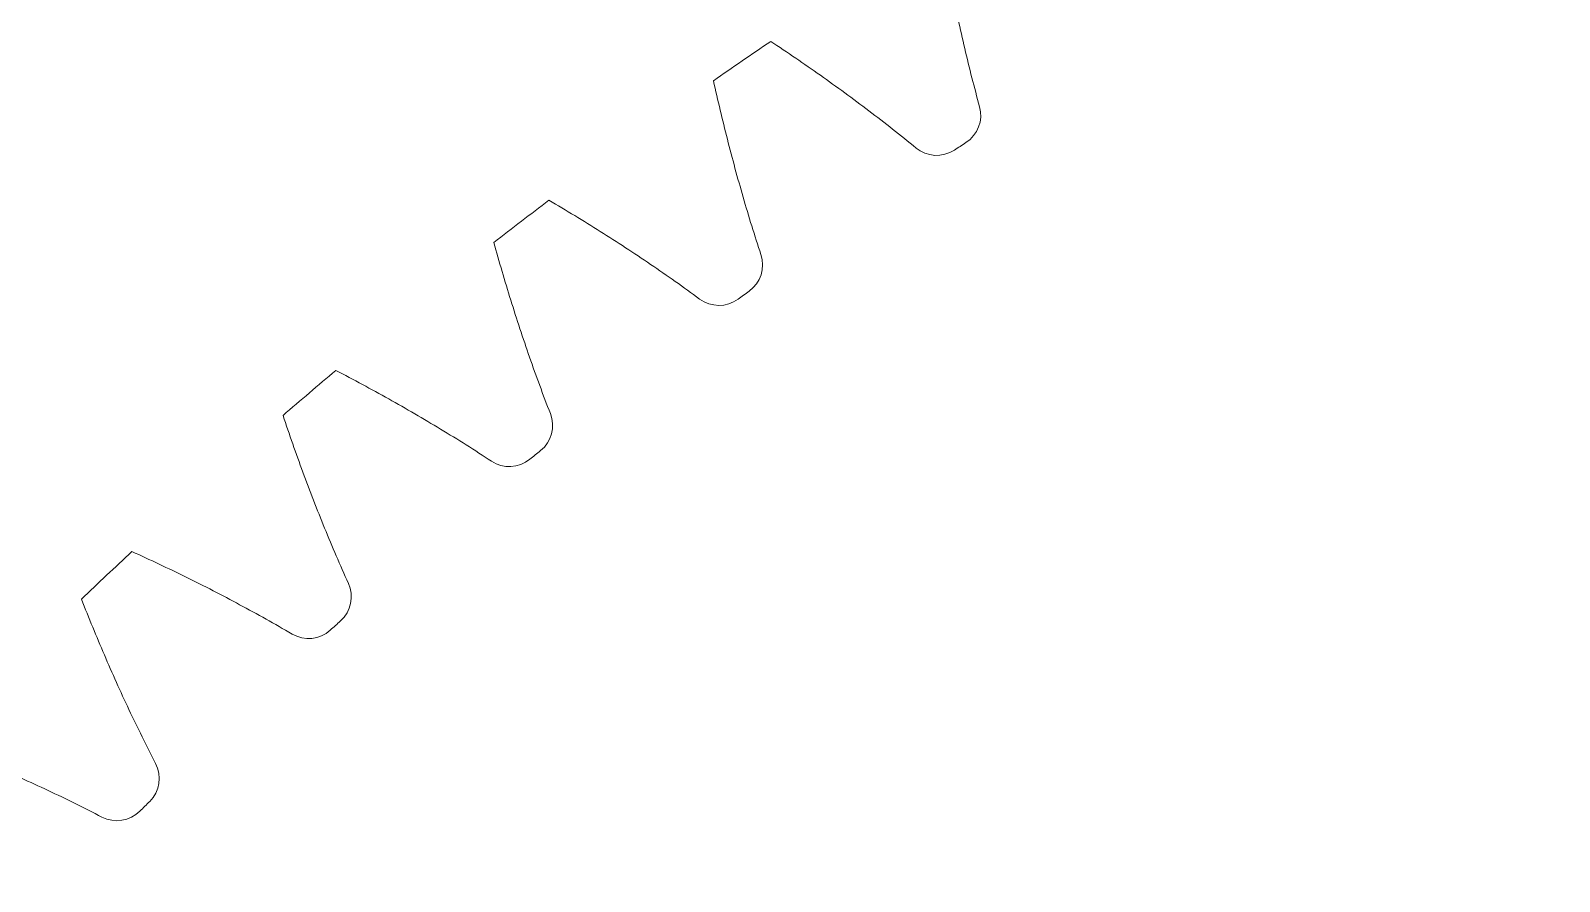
# Model space of a CAD drawing. Header units: millimetres. Extents: x -337 to 409, y -412 to 336.
# Drawn here: x -276.88 to -245.56, y 271.97 to 289.41 of the extents above; entities that cross this region are included whole.
import ezdxf

# ---------------------------------------------------------------- set-up
doc = ezdxf.new("R2010")
doc.units = ezdxf.units.MM
doc.header["$MEASUREMENT"] = 0
doc.layers.add('layer 1', color=7, linetype='Continuous')

msp = doc.modelspace()

# ---------------------------------------------------------------- linework, layer by layer
at = {"layer": 'layer 1', "color": 250, "lineweight": 20}
msp.add_ellipse((-201.8372, 200.81), major_axis=(0, 135.5), ratio=1, dxfattribs=at)
at = {"layer": 'layer 1', "lineweight": 9}
for points in [[(-257.4341, 287.8477), (-257.4341, 287.8477), (-257.4545, 287.9219), (-257.4545, 287.9219), (-257.4545, 287.9219), (-257.4545, 287.9219), (-257.4746, 287.9962), (-257.4746, 287.9962), (-257.4746, 287.9962), (-257.4746, 287.9962), (-257.4946, 288.0705), (-257.4946, 288.0705), (-257.4946, 288.0705), (-257.4946, 288.0705), (-257.5144, 288.1448), (-257.5144, 288.1448), (-257.5144, 288.1448), (-257.5144, 288.1448), (-257.534, 288.2193), (-257.534, 288.2193), (-257.534, 288.2193), (-257.534, 288.2193), (-257.5535, 288.2937), (-257.5535, 288.2937), (-257.5535, 288.2937), (-257.5535, 288.2937), (-257.5727, 288.3682), (-257.5727, 288.3682), (-257.5727, 288.3682), (-257.5727, 288.3682), (-257.5918, 288.4428), (-257.5918, 288.4428), (-257.5918, 288.4428), (-257.5918, 288.4428), (-257.6107, 288.5174), (-257.6107, 288.5174), (-257.6107, 288.5174), (-257.6107, 288.5174), (-257.6294, 288.592), (-257.6294, 288.592), (-257.6294, 288.592), (-257.6294, 288.592), (-257.6479, 288.6667), (-257.6479, 288.6667), (-257.6479, 288.6667), (-257.6479, 288.6667), (-257.6663, 288.7415), (-257.6663, 288.7415), (-257.6663, 288.7415), (-257.6663, 288.7415), (-257.6844, 288.8163), (-257.6844, 288.8163), (-257.6844, 288.8163), (-257.6844, 288.8163), (-257.7024, 288.8911), (-257.7024, 288.8911), (-257.7024, 288.8911), (-257.7024, 288.8911), (-257.7203, 288.966), (-257.7203, 288.966), (-257.7203, 288.966), (-257.7203, 288.966), (-257.7379, 289.0409), (-257.7379, 289.0409), (-257.7379, 289.0409), (-257.7379, 289.0409), (-257.7554, 289.1158), (-257.7554, 289.1158), (-257.7554, 289.1158), (-257.7554, 289.1158), (-257.7727, 289.1908), (-257.7727, 289.1908), (-257.7727, 289.1908), (-257.7727, 289.1908), (-257.7899, 289.2658), (-257.7899, 289.2658), (-257.7899, 289.2658), (-257.7899, 289.2658), (-257.8069, 289.3409), (-257.8069, 289.3409), (-257.8069, 289.3409), (-257.8069, 289.3409), (-257.8237, 289.416), (-257.8237, 289.416), (-257.8237, 289.416), (-257.8237, 289.416), (-257.8404, 289.4911), (-257.8404, 289.4911), (-257.8404, 289.4911), (-257.8404, 289.4911), (-257.8569, 289.5663), (-257.8569, 289.5663), (-257.8569, 289.5663), (-257.8569, 289.5663), (-257.8732, 289.6415), (-257.8732, 289.6415), (-257.8732, 289.6415), (-257.8732, 289.6415), (-257.8894, 289.7167), (-257.8894, 289.7167), (-257.8894, 289.7167), (-257.8894, 289.7167), (-257.9054, 289.792), (-257.9054, 289.792), (-257.9054, 289.792), (-257.9054, 289.792), (-257.9213, 289.8673), (-257.9213, 289.8673), (-257.9213, 289.8673), (-257.9213, 289.8673), (-257.937, 289.9426), (-257.937, 289.9426), (-257.937, 289.9426), (-257.937, 289.9426), (-257.9525, 290.018), (-257.9525, 290.018), (-257.9525, 290.018), (-257.9525, 290.018), (-257.9679, 290.0934), (-257.9679, 290.0934), (-257.9679, 290.0934), (-257.9679, 290.0934), (-257.9832, 290.1689), (-257.9832, 290.1689), (-257.9832, 290.1689), (-257.9832, 290.1689), (-257.9982, 290.2443), (-257.9982, 290.2443), (-257.9982, 290.2443), (-257.9982, 290.2443), (-258.0132, 290.3198), (-258.0132, 290.3198), (-258.0132, 290.3198), (-258.0132, 290.3198), (-258.028, 290.3953), (-258.028, 290.3953), (-258.028, 290.3953), (-258.028, 290.3953), (-258.0426, 290.4709), (-258.0426, 290.4709), (-258.0426, 290.4709), (-258.0426, 290.4709), (-258.0571, 290.5465), (-258.0571, 290.5465), (-258.0571, 290.5465), (-258.0571, 290.5465), (-258.0714, 290.6221), (-258.0714, 290.6221), (-258.0714, 290.6221), (-258.0714, 290.6221), (-258.0856, 290.6977), (-258.0856, 290.6977), (-258.0856, 290.6977), (-258.0856, 290.6977), (-258.0997, 290.7734), (-258.0997, 290.7734), (-258.0997, 290.7734), (-258.0997, 290.7734), (-258.1135, 290.8491), (-258.1135, 290.8491), (-258.1135, 290.8491), (-258.1135, 290.8491), (-258.1273, 290.9248), (-258.1273, 290.9248), (-258.1273, 290.9248), (-258.1273, 290.9248), (-258.1408, 291.0006), (-258.1408, 291.0006), (-258.1408, 291.0006), (-258.1408, 291.0006), (-258.1543, 291.0764), (-258.1543, 291.0764), (-258.1543, 291.0764), (-258.1543, 291.0764), (-258.1675, 291.1522), (-258.1675, 291.1522), (-258.1675, 291.1522), (-258.1675, 291.1522), (-258.1807, 291.228), (-258.1807, 291.228), (-258.1807, 291.228), (-258.1807, 291.228), (-258.1936, 291.3039), (-258.1936, 291.3039), (-258.1936, 291.3039), (-258.1936, 291.3039), (-258.2064, 291.3797), (-258.2064, 291.3797), (-258.2064, 291.3797), (-258.2064, 291.3797), (-258.2191, 291.4557), (-258.2191, 291.4557)], [(-258.7368, 287.0017), (-258.7368, 287.0017), (-258.7963, 287.0505), (-258.7963, 287.0505), (-258.7963, 287.0505), (-258.7963, 287.0505), (-258.8559, 287.0991), (-258.8559, 287.0991), (-258.8559, 287.0991), (-258.8559, 287.0991), (-258.9157, 287.1476), (-258.9157, 287.1476), (-258.9157, 287.1476), (-258.9157, 287.1476), (-258.9756, 287.1959), (-258.9756, 287.1959), (-258.9756, 287.1959), (-258.9756, 287.1959), (-259.0356, 287.2441), (-259.0356, 287.2441), (-259.0356, 287.2441), (-259.0356, 287.2441), (-259.0957, 287.2922), (-259.0957, 287.2922), (-259.0957, 287.2922), (-259.0957, 287.2922), (-259.156, 287.3401), (-259.156, 287.3401), (-259.156, 287.3401), (-259.156, 287.3401), (-259.2163, 287.3878), (-259.2163, 287.3878), (-259.2163, 287.3878), (-259.2163, 287.3878), (-259.2768, 287.4354), (-259.2768, 287.4354), (-259.2768, 287.4354), (-259.2768, 287.4354), (-259.3374, 287.4829), (-259.3374, 287.4829), (-259.3374, 287.4829), (-259.3374, 287.4829), (-259.3981, 287.5302), (-259.3981, 287.5302), (-259.3981, 287.5302), (-259.3981, 287.5302), (-259.4589, 287.5773), (-259.4589, 287.5773), (-259.4589, 287.5773), (-259.4589, 287.5773), (-259.5198, 287.6244), (-259.5198, 287.6244), (-259.5198, 287.6244), (-259.5198, 287.6244), (-259.5809, 287.6712), (-259.5809, 287.6712), (-259.5809, 287.6712), (-259.5809, 287.6712), (-259.642, 287.718), (-259.642, 287.718), (-259.642, 287.718), (-259.642, 287.718), (-259.7032, 287.7646), (-259.7032, 287.7646), (-259.7032, 287.7646), (-259.7032, 287.7646), (-259.7646, 287.811), (-259.7646, 287.811), (-259.7646, 287.811), (-259.7646, 287.811), (-259.8261, 287.8574), (-259.8261, 287.8574), (-259.8261, 287.8574), (-259.8261, 287.8574), (-259.8876, 287.9035), (-259.8876, 287.9035), (-259.8876, 287.9035), (-259.8876, 287.9035), (-259.9493, 287.9496), (-259.9493, 287.9496), (-259.9493, 287.9496), (-259.9493, 287.9496), (-260.011, 287.9955), (-260.011, 287.9955), (-260.011, 287.9955), (-260.011, 287.9955), (-260.0729, 288.0413), (-260.0729, 288.0413), (-260.0729, 288.0413), (-260.0729, 288.0413), (-260.1349, 288.0869), (-260.1349, 288.0869), (-260.1349, 288.0869), (-260.1349, 288.0869), (-260.1969, 288.1324), (-260.1969, 288.1324), (-260.1969, 288.1324), (-260.1969, 288.1324), (-260.2591, 288.1778), (-260.2591, 288.1778), (-260.2591, 288.1778), (-260.2591, 288.1778), (-260.3213, 288.2231), (-260.3213, 288.2231), (-260.3213, 288.2231), (-260.3213, 288.2231), (-260.3837, 288.2682), (-260.3837, 288.2682), (-260.3837, 288.2682), (-260.3837, 288.2682), (-260.4461, 288.3132), (-260.4461, 288.3132), (-260.4461, 288.3132), (-260.4461, 288.3132), (-260.5086, 288.3581), (-260.5086, 288.3581), (-260.5086, 288.3581), (-260.5086, 288.3581), (-260.5713, 288.4028), (-260.5713, 288.4028), (-260.5713, 288.4028), (-260.5713, 288.4028), (-260.634, 288.4474), (-260.634, 288.4474), (-260.634, 288.4474), (-260.634, 288.4474), (-260.6968, 288.4919), (-260.6968, 288.4919), (-260.6968, 288.4919), (-260.6968, 288.4919), (-260.7597, 288.5362), (-260.7597, 288.5362), (-260.7597, 288.5362), (-260.7597, 288.5362), (-260.8227, 288.5805), (-260.8227, 288.5805), (-260.8227, 288.5805), (-260.8227, 288.5805), (-260.8857, 288.6246), (-260.8857, 288.6246), (-260.8857, 288.6246), (-260.8857, 288.6246), (-260.9489, 288.6685), (-260.9489, 288.6685), (-260.9489, 288.6685), (-260.9489, 288.6685), (-261.0121, 288.7124), (-261.0121, 288.7124), (-261.0121, 288.7124), (-261.0121, 288.7124), (-261.0755, 288.7561), (-261.0755, 288.7561), (-261.0755, 288.7561), (-261.0755, 288.7561), (-261.1389, 288.7997), (-261.1389, 288.7997), (-261.1389, 288.7997), (-261.1389, 288.7997), (-261.2024, 288.8432), (-261.2024, 288.8432), (-261.2024, 288.8432), (-261.2024, 288.8432), (-261.266, 288.8865), (-261.266, 288.8865), (-261.266, 288.8865), (-261.266, 288.8865), (-261.3297, 288.9297), (-261.3297, 288.9297), (-261.3297, 288.9297), (-261.3297, 288.9297), (-261.3934, 288.9728), (-261.3934, 288.9728), (-261.3934, 288.9728), (-261.3934, 288.9728), (-261.4573, 289.0158), (-261.4573, 289.0158), (-261.4573, 289.0158), (-261.4573, 289.0158), (-261.5212, 289.0586), (-261.5212, 289.0586), (-261.5212, 289.0586), (-261.5212, 289.0586), (-261.5853, 289.1013), (-261.5853, 289.1013), (-261.5853, 289.1013), (-261.5853, 289.1013), (-261.6494, 289.1439), (-261.6494, 289.1439), (-261.6494, 289.1439), (-261.6494, 289.1439), (-261.7136, 289.1863), (-261.7136, 289.1863)], [(-261.9132, 284.8187), (-261.9132, 284.8187), (-261.9373, 284.8917), (-261.9373, 284.8917), (-261.9373, 284.8917), (-261.9373, 284.8917), (-261.9614, 284.9648), (-261.9614, 284.9648), (-261.9614, 284.9648), (-261.9614, 284.9648), (-261.9852, 285.038), (-261.9852, 285.038), (-261.9852, 285.038), (-261.9852, 285.038), (-262.0089, 285.1112), (-262.0089, 285.1112), (-262.0089, 285.1112), (-262.0089, 285.1112), (-262.0324, 285.1845), (-262.0324, 285.1845), (-262.0324, 285.1845), (-262.0324, 285.1845), (-262.0557, 285.2579), (-262.0557, 285.2579), (-262.0557, 285.2579), (-262.0557, 285.2579), (-262.0788, 285.3313), (-262.0788, 285.3313), (-262.0788, 285.3313), (-262.0788, 285.3313), (-262.1017, 285.4047), (-262.1017, 285.4047), (-262.1017, 285.4047), (-262.1017, 285.4047), (-262.1245, 285.4782), (-262.1245, 285.4782), (-262.1245, 285.4782), (-262.1245, 285.4782), (-262.1471, 285.5518), (-262.1471, 285.5518), (-262.1471, 285.5518), (-262.1471, 285.5518), (-262.1695, 285.6254), (-262.1695, 285.6254), (-262.1695, 285.6254), (-262.1695, 285.6254), (-262.1917, 285.6991), (-262.1917, 285.6991), (-262.1917, 285.6991), (-262.1917, 285.6991), (-262.2138, 285.7728), (-262.2138, 285.7728), (-262.2138, 285.7728), (-262.2138, 285.7728), (-262.2357, 285.8466), (-262.2357, 285.8466), (-262.2357, 285.8466), (-262.2357, 285.8466), (-262.2574, 285.9204), (-262.2574, 285.9204), (-262.2574, 285.9204), (-262.2574, 285.9204), (-262.279, 285.9943), (-262.279, 285.9943), (-262.279, 285.9943), (-262.279, 285.9943), (-262.3004, 286.0683), (-262.3004, 286.0683), (-262.3004, 286.0683), (-262.3004, 286.0683), (-262.3216, 286.1422), (-262.3216, 286.1422), (-262.3216, 286.1422), (-262.3216, 286.1422), (-262.3426, 286.2163), (-262.3426, 286.2163), (-262.3426, 286.2163), (-262.3426, 286.2163), (-262.3635, 286.2903), (-262.3635, 286.2903), (-262.3635, 286.2903), (-262.3635, 286.2903), (-262.3843, 286.3644), (-262.3843, 286.3644), (-262.3843, 286.3644), (-262.3843, 286.3644), (-262.4048, 286.4386), (-262.4048, 286.4386), (-262.4048, 286.4386), (-262.4048, 286.4386), (-262.4252, 286.5128), (-262.4252, 286.5128), (-262.4252, 286.5128), (-262.4252, 286.5128), (-262.4455, 286.587), (-262.4455, 286.587), (-262.4455, 286.587), (-262.4455, 286.587), (-262.4656, 286.6613), (-262.4656, 286.6613), (-262.4656, 286.6613), (-262.4656, 286.6613), (-262.4855, 286.7357), (-262.4855, 286.7357), (-262.4855, 286.7357), (-262.4855, 286.7357), (-262.5053, 286.81), (-262.5053, 286.81), (-262.5053, 286.81), (-262.5053, 286.81), (-262.5249, 286.8845), (-262.5249, 286.8845), (-262.5249, 286.8845), (-262.5249, 286.8845), (-262.5444, 286.9589), (-262.5444, 286.9589), (-262.5444, 286.9589), (-262.5444, 286.9589), (-262.5637, 287.0334), (-262.5637, 287.0334), (-262.5637, 287.0334), (-262.5637, 287.0334), (-262.5829, 287.1079), (-262.5829, 287.1079), (-262.5829, 287.1079), (-262.5829, 287.1079), (-262.6019, 287.1825), (-262.6019, 287.1825), (-262.6019, 287.1825), (-262.6019, 287.1825), (-262.6208, 287.2571), (-262.6208, 287.2571), (-262.6208, 287.2571), (-262.6208, 287.2571), (-262.6395, 287.3318), (-262.6395, 287.3318), (-262.6395, 287.3318), (-262.6395, 287.3318), (-262.6581, 287.4065), (-262.6581, 287.4065), (-262.6581, 287.4065), (-262.6581, 287.4065), (-262.6765, 287.4812), (-262.6765, 287.4812), (-262.6765, 287.4812), (-262.6765, 287.4812), (-262.6948, 287.5559), (-262.6948, 287.5559), (-262.6948, 287.5559), (-262.6948, 287.5559), (-262.7129, 287.6307), (-262.7129, 287.6307), (-262.7129, 287.6307), (-262.7129, 287.6307), (-262.7309, 287.7056), (-262.7309, 287.7056), (-262.7309, 287.7056), (-262.7309, 287.7056), (-262.7487, 287.7804), (-262.7487, 287.7804), (-262.7487, 287.7804), (-262.7487, 287.7804), (-262.7664, 287.8553), (-262.7664, 287.8553), (-262.7664, 287.8553), (-262.7664, 287.8553), (-262.7839, 287.9303), (-262.7839, 287.9303), (-262.7839, 287.9303), (-262.7839, 287.9303), (-262.8013, 288.0052), (-262.8013, 288.0052), (-262.8013, 288.0052), (-262.8013, 288.0052), (-262.8185, 288.0803), (-262.8185, 288.0803), (-262.8185, 288.0803), (-262.8185, 288.0803), (-262.8356, 288.1553), (-262.8356, 288.1553), (-262.8356, 288.1553), (-262.8356, 288.1553), (-262.8525, 288.2304), (-262.8525, 288.2304), (-262.8525, 288.2304), (-262.8525, 288.2304), (-262.8692, 288.3055), (-262.8692, 288.3055), (-262.8692, 288.3055), (-262.8692, 288.3055), (-262.8858, 288.3806), (-262.8858, 288.3806)], [(-263.1697, 283.9057), (-263.1697, 283.9057), (-263.2317, 283.9513), (-263.2317, 283.9513), (-263.2317, 283.9513), (-263.2317, 283.9513), (-263.2938, 283.9967), (-263.2938, 283.9967), (-263.2938, 283.9967), (-263.2938, 283.9967), (-263.3561, 284.042), (-263.3561, 284.042), (-263.3561, 284.042), (-263.3561, 284.042), (-263.4184, 284.0872), (-263.4184, 284.0872), (-263.4184, 284.0872), (-263.4184, 284.0872), (-263.4808, 284.1321), (-263.4808, 284.1321), (-263.4808, 284.1321), (-263.4808, 284.1321), (-263.5434, 284.177), (-263.5434, 284.177), (-263.5434, 284.177), (-263.5434, 284.177), (-263.606, 284.2216), (-263.606, 284.2216), (-263.606, 284.2216), (-263.606, 284.2216), (-263.6688, 284.2662), (-263.6688, 284.2662), (-263.6688, 284.2662), (-263.6688, 284.2662), (-263.7317, 284.3105), (-263.7317, 284.3105), (-263.7317, 284.3105), (-263.7317, 284.3105), (-263.7947, 284.3548), (-263.7947, 284.3548), (-263.7947, 284.3548), (-263.7947, 284.3548), (-263.8578, 284.3988), (-263.8578, 284.3988), (-263.8578, 284.3988), (-263.8578, 284.3988), (-263.921, 284.4427), (-263.921, 284.4427), (-263.921, 284.4427), (-263.921, 284.4427), (-263.9843, 284.4865), (-263.9843, 284.4865), (-263.9843, 284.4865), (-263.9843, 284.4865), (-264.0477, 284.5301), (-264.0477, 284.5301), (-264.0477, 284.5301), (-264.0477, 284.5301), (-264.1112, 284.5736), (-264.1112, 284.5736), (-264.1112, 284.5736), (-264.1112, 284.5736), (-264.1748, 284.6169), (-264.1748, 284.6169), (-264.1748, 284.6169), (-264.1748, 284.6169), (-264.2385, 284.6601), (-264.2385, 284.6601), (-264.2385, 284.6601), (-264.2385, 284.6601), (-264.3023, 284.7032), (-264.3023, 284.7032), (-264.3023, 284.7032), (-264.3023, 284.7032), (-264.3662, 284.7461), (-264.3662, 284.7461), (-264.3662, 284.7461), (-264.3662, 284.7461), (-264.4302, 284.7888), (-264.4302, 284.7888), (-264.4302, 284.7888), (-264.4302, 284.7888), (-264.4943, 284.8314), (-264.4943, 284.8314), (-264.4943, 284.8314), (-264.4943, 284.8314), (-264.5584, 284.8739), (-264.5584, 284.8739), (-264.5584, 284.8739), (-264.5584, 284.8739), (-264.6227, 284.9163), (-264.6227, 284.9163), (-264.6227, 284.9163), (-264.6227, 284.9163), (-264.6871, 284.9585), (-264.6871, 284.9585), (-264.6871, 284.9585), (-264.6871, 284.9585), (-264.7515, 285.0005), (-264.7515, 285.0005), (-264.7515, 285.0005), (-264.7515, 285.0005), (-264.816, 285.0425), (-264.816, 285.0425), (-264.816, 285.0425), (-264.816, 285.0425), (-264.8807, 285.0843), (-264.8807, 285.0843), (-264.8807, 285.0843), (-264.8807, 285.0843), (-264.9454, 285.1259), (-264.9454, 285.1259), (-264.9454, 285.1259), (-264.9454, 285.1259), (-265.0102, 285.1674), (-265.0102, 285.1674), (-265.0102, 285.1674), (-265.0102, 285.1674), (-265.075, 285.2088), (-265.075, 285.2088), (-265.075, 285.2088), (-265.075, 285.2088), (-265.14, 285.2501), (-265.14, 285.2501), (-265.14, 285.2501), (-265.14, 285.2501), (-265.205, 285.2912), (-265.205, 285.2912), (-265.205, 285.2912), (-265.205, 285.2912), (-265.2702, 285.3322), (-265.2702, 285.3322), (-265.2702, 285.3322), (-265.2702, 285.3322), (-265.3354, 285.3731), (-265.3354, 285.3731), (-265.3354, 285.3731), (-265.3354, 285.3731), (-265.4007, 285.4138), (-265.4007, 285.4138), (-265.4007, 285.4138), (-265.4007, 285.4138), (-265.466, 285.4545), (-265.466, 285.4545), (-265.466, 285.4545), (-265.466, 285.4545), (-265.5315, 285.4949), (-265.5315, 285.4949), (-265.5315, 285.4949), (-265.5315, 285.4949), (-265.597, 285.5353), (-265.597, 285.5353), (-265.597, 285.5353), (-265.597, 285.5353), (-265.6626, 285.5755), (-265.6626, 285.5755), (-265.6626, 285.5755), (-265.6626, 285.5755), (-265.7283, 285.6156), (-265.7283, 285.6156), (-265.7283, 285.6156), (-265.7283, 285.6156), (-265.7941, 285.6556), (-265.7941, 285.6556), (-265.7941, 285.6556), (-265.7941, 285.6556), (-265.86, 285.6954), (-265.86, 285.6954), (-265.86, 285.6954), (-265.86, 285.6954), (-265.9259, 285.7351), (-265.9259, 285.7351), (-265.9259, 285.7351), (-265.9259, 285.7351), (-265.9919, 285.7746), (-265.9919, 285.7746), (-265.9919, 285.7746), (-265.9919, 285.7746), (-266.058, 285.814), (-266.058, 285.814), (-266.058, 285.814), (-266.058, 285.814), (-266.1242, 285.8533), (-266.1242, 285.8533), (-266.1242, 285.8533), (-266.1242, 285.8533), (-266.1904, 285.8925), (-266.1904, 285.8925), (-266.1904, 285.8925), (-266.1904, 285.8925), (-266.2568, 285.9315), (-266.2568, 285.9315)], [(-266.2275, 281.5594), (-266.2275, 281.5594), (-266.2555, 281.6311), (-266.2555, 281.6311), (-266.2555, 281.6311), (-266.2555, 281.6311), (-266.2833, 281.7028), (-266.2833, 281.7028), (-266.2833, 281.7028), (-266.2833, 281.7028), (-266.3109, 281.7747), (-266.3109, 281.7747), (-266.3109, 281.7747), (-266.3109, 281.7747), (-266.3384, 281.8466), (-266.3384, 281.8466), (-266.3384, 281.8466), (-266.3384, 281.8466), (-266.3657, 281.9185), (-266.3657, 281.9185), (-266.3657, 281.9185), (-266.3657, 281.9185), (-266.3928, 281.9905), (-266.3928, 281.9905), (-266.3928, 281.9905), (-266.3928, 281.9905), (-266.4197, 282.0626), (-266.4197, 282.0626), (-266.4197, 282.0626), (-266.4197, 282.0626), (-266.4465, 282.1348), (-266.4465, 282.1348), (-266.4465, 282.1348), (-266.4465, 282.1348), (-266.4731, 282.207), (-266.4731, 282.207), (-266.4731, 282.207), (-266.4731, 282.207), (-266.4995, 282.2793), (-266.4995, 282.2793), (-266.4995, 282.2793), (-266.4995, 282.2793), (-266.5257, 282.3516), (-266.5257, 282.3516), (-266.5257, 282.3516), (-266.5257, 282.3516), (-266.5518, 282.4241), (-266.5518, 282.4241), (-266.5518, 282.4241), (-266.5518, 282.4241), (-266.5777, 282.4965), (-266.5777, 282.4965), (-266.5777, 282.4965), (-266.5777, 282.4965), (-266.6034, 282.5691), (-266.6034, 282.5691), (-266.6034, 282.5691), (-266.6034, 282.5691), (-266.629, 282.6417), (-266.629, 282.6417), (-266.629, 282.6417), (-266.629, 282.6417), (-266.6543, 282.7143), (-266.6543, 282.7143), (-266.6543, 282.7143), (-266.6543, 282.7143), (-266.6796, 282.787), (-266.6796, 282.787), (-266.6796, 282.787), (-266.6796, 282.787), (-266.7046, 282.8598), (-266.7046, 282.8598), (-266.7046, 282.8598), (-266.7046, 282.8598), (-266.7295, 282.9326), (-266.7295, 282.9326), (-266.7295, 282.9326), (-266.7295, 282.9326), (-266.7543, 283.0055), (-266.7543, 283.0055), (-266.7543, 283.0055), (-266.7543, 283.0055), (-266.7789, 283.0784), (-266.7789, 283.0784), (-266.7789, 283.0784), (-266.7789, 283.0784), (-266.8033, 283.1514), (-266.8033, 283.1514), (-266.8033, 283.1514), (-266.8033, 283.1514), (-266.8275, 283.2244), (-266.8275, 283.2244), (-266.8275, 283.2244), (-266.8275, 283.2244), (-266.8517, 283.2975), (-266.8517, 283.2975), (-266.8517, 283.2975), (-266.8517, 283.2975), (-266.8756, 283.3706), (-266.8756, 283.3706), (-266.8756, 283.3706), (-266.8756, 283.3706), (-266.8994, 283.4438), (-266.8994, 283.4438), (-266.8994, 283.4438), (-266.8994, 283.4438), (-266.9231, 283.5171), (-266.9231, 283.5171), (-266.9231, 283.5171), (-266.9231, 283.5171), (-266.9466, 283.5903), (-266.9466, 283.5903), (-266.9466, 283.5903), (-266.9466, 283.5903), (-266.9699, 283.6637), (-266.9699, 283.6637), (-266.9699, 283.6637), (-266.9699, 283.6637), (-266.9931, 283.7371), (-266.9931, 283.7371), (-266.9931, 283.7371), (-266.9931, 283.7371), (-267.0161, 283.8105), (-267.0161, 283.8105), (-267.0161, 283.8105), (-267.0161, 283.8105), (-267.039, 283.884), (-267.039, 283.884), (-267.039, 283.884), (-267.039, 283.884), (-267.0618, 283.9575), (-267.0618, 283.9575), (-267.0618, 283.9575), (-267.0618, 283.9575), (-267.0844, 284.031), (-267.0844, 284.031), (-267.0844, 284.031), (-267.0844, 284.031), (-267.1068, 284.1047), (-267.1068, 284.1047), (-267.1068, 284.1047), (-267.1068, 284.1047), (-267.1291, 284.1783), (-267.1291, 284.1783), (-267.1291, 284.1783), (-267.1291, 284.1783), (-267.1513, 284.252), (-267.1513, 284.252), (-267.1513, 284.252), (-267.1513, 284.252), (-267.1733, 284.3258), (-267.1733, 284.3258), (-267.1733, 284.3258), (-267.1733, 284.3258), (-267.1952, 284.3996), (-267.1952, 284.3996), (-267.1952, 284.3996), (-267.1952, 284.3996), (-267.2169, 284.4734), (-267.2169, 284.4734), (-267.2169, 284.4734), (-267.2169, 284.4734), (-267.2385, 284.5473), (-267.2385, 284.5473), (-267.2385, 284.5473), (-267.2385, 284.5473), (-267.2599, 284.6212), (-267.2599, 284.6212), (-267.2599, 284.6212), (-267.2599, 284.6212), (-267.2812, 284.6951), (-267.2812, 284.6951), (-267.2812, 284.6951), (-267.2812, 284.6951), (-267.3023, 284.7691), (-267.3023, 284.7691), (-267.3023, 284.7691), (-267.3023, 284.7691), (-267.3233, 284.8432), (-267.3233, 284.8432), (-267.3233, 284.8432), (-267.3233, 284.8432), (-267.3441, 284.9173), (-267.3441, 284.9173), (-267.3441, 284.9173), (-267.3441, 284.9173), (-267.3648, 284.9914), (-267.3648, 284.9914), (-267.3648, 284.9914), (-267.3648, 284.9914), (-267.3853, 285.0656), (-267.3853, 285.0656)], [(-267.4346, 280.5819), (-267.4346, 280.5819), (-267.4989, 280.6242), (-267.4989, 280.6242), (-267.4989, 280.6242), (-267.4989, 280.6242), (-267.5633, 280.6663), (-267.5633, 280.6663), (-267.5633, 280.6663), (-267.5633, 280.6663), (-267.6278, 280.7083), (-267.6278, 280.7083), (-267.6278, 280.7083), (-267.6278, 280.7083), (-267.6924, 280.7501), (-267.6924, 280.7501), (-267.6924, 280.7501), (-267.6924, 280.7501), (-267.7571, 280.7918), (-267.7571, 280.7918), (-267.7571, 280.7918), (-267.7571, 280.7918), (-267.8219, 280.8333), (-267.8219, 280.8333), (-267.8219, 280.8333), (-267.8219, 280.8333), (-267.8868, 280.8746), (-267.8868, 280.8746), (-267.8868, 280.8746), (-267.8868, 280.8746), (-267.9518, 280.9158), (-267.9518, 280.9158), (-267.9518, 280.9158), (-267.9518, 280.9158), (-268.017, 280.9568), (-268.017, 280.9568), (-268.017, 280.9568), (-268.017, 280.9568), (-268.0822, 280.9977), (-268.0822, 280.9977), (-268.0822, 280.9977), (-268.0822, 280.9977), (-268.1475, 281.0384), (-268.1475, 281.0384), (-268.1475, 281.0384), (-268.1475, 281.0384), (-268.2129, 281.0789), (-268.2129, 281.0789), (-268.2129, 281.0789), (-268.2129, 281.0789), (-268.2784, 281.1193), (-268.2784, 281.1193), (-268.2784, 281.1193), (-268.2784, 281.1193), (-268.344, 281.1595), (-268.344, 281.1595), (-268.344, 281.1595), (-268.344, 281.1595), (-268.4097, 281.1996), (-268.4097, 281.1996), (-268.4097, 281.1996), (-268.4097, 281.1996), (-268.4755, 281.2396), (-268.4755, 281.2396), (-268.4755, 281.2396), (-268.4755, 281.2396), (-268.5414, 281.2794), (-268.5414, 281.2794), (-268.5414, 281.2794), (-268.5414, 281.2794), (-268.6073, 281.319), (-268.6073, 281.319), (-268.6073, 281.319), (-268.6073, 281.319), (-268.6734, 281.3585), (-268.6734, 281.3585), (-268.6734, 281.3585), (-268.6734, 281.3585), (-268.7395, 281.3979), (-268.7395, 281.3979), (-268.7395, 281.3979), (-268.7395, 281.3979), (-268.8057, 281.4371), (-268.8057, 281.4371), (-268.8057, 281.4371), (-268.8057, 281.4371), (-268.872, 281.4761), (-268.872, 281.4761), (-268.872, 281.4761), (-268.872, 281.4761), (-268.9384, 281.5151), (-268.9384, 281.5151), (-268.9384, 281.5151), (-268.9384, 281.5151), (-269.0049, 281.5538), (-269.0049, 281.5538), (-269.0049, 281.5538), (-269.0049, 281.5538), (-269.0715, 281.5925), (-269.0715, 281.5925), (-269.0715, 281.5925), (-269.0715, 281.5925), (-269.1381, 281.631), (-269.1381, 281.631), (-269.1381, 281.631), (-269.1381, 281.631), (-269.2048, 281.6693), (-269.2048, 281.6693), (-269.2048, 281.6693), (-269.2048, 281.6693), (-269.2716, 281.7075), (-269.2716, 281.7075), (-269.2716, 281.7075), (-269.2716, 281.7075), (-269.3385, 281.7456), (-269.3385, 281.7456), (-269.3385, 281.7456), (-269.3385, 281.7456), (-269.4055, 281.7836), (-269.4055, 281.7836), (-269.4055, 281.7836), (-269.4055, 281.7836), (-269.4725, 281.8214), (-269.4725, 281.8214), (-269.4725, 281.8214), (-269.4725, 281.8214), (-269.5396, 281.859), (-269.5396, 281.859), (-269.5396, 281.859), (-269.5396, 281.859), (-269.6068, 281.8966), (-269.6068, 281.8966), (-269.6068, 281.8966), (-269.6068, 281.8966), (-269.674, 281.934), (-269.674, 281.934), (-269.674, 281.934), (-269.674, 281.934), (-269.7414, 281.9712), (-269.7414, 281.9712), (-269.7414, 281.9712), (-269.7414, 281.9712), (-269.8088, 282.0084), (-269.8088, 282.0084), (-269.8088, 282.0084), (-269.8088, 282.0084), (-269.8763, 282.0454), (-269.8763, 282.0454), (-269.8763, 282.0454), (-269.8763, 282.0454), (-269.9438, 282.0822), (-269.9438, 282.0822), (-269.9438, 282.0822), (-269.9438, 282.0822), (-270.0115, 282.119), (-270.0115, 282.119), (-270.0115, 282.119), (-270.0115, 282.119), (-270.0792, 282.1556), (-270.0792, 282.1556), (-270.0792, 282.1556), (-270.0792, 282.1556), (-270.1469, 282.192), (-270.1469, 282.192), (-270.1469, 282.192), (-270.1469, 282.192), (-270.2148, 282.2283), (-270.2148, 282.2283), (-270.2148, 282.2283), (-270.2148, 282.2283), (-270.2827, 282.2645), (-270.2827, 282.2645), (-270.2827, 282.2645), (-270.2827, 282.2645), (-270.3507, 282.3006), (-270.3507, 282.3006), (-270.3507, 282.3006), (-270.3507, 282.3006), (-270.4188, 282.3365), (-270.4188, 282.3365), (-270.4188, 282.3365), (-270.4188, 282.3365), (-270.4869, 282.3723), (-270.4869, 282.3723), (-270.4869, 282.3723), (-270.4869, 282.3723), (-270.5551, 282.4079), (-270.5551, 282.4079), (-270.5551, 282.4079), (-270.5551, 282.4079), (-270.6234, 282.4434), (-270.6234, 282.4434)], [(-270.3654, 278.0788), (-270.3654, 278.0788), (-270.3971, 278.1489), (-270.3971, 278.1489), (-270.3971, 278.1489), (-270.3971, 278.1489), (-270.4286, 278.2191), (-270.4286, 278.2191), (-270.4286, 278.2191), (-270.4286, 278.2191), (-270.4599, 278.2894), (-270.4599, 278.2894), (-270.4599, 278.2894), (-270.4599, 278.2894), (-270.4911, 278.3598), (-270.4911, 278.3598), (-270.4911, 278.3598), (-270.4911, 278.3598), (-270.5221, 278.4302), (-270.5221, 278.4302), (-270.5221, 278.4302), (-270.5221, 278.4302), (-270.553, 278.5007), (-270.553, 278.5007), (-270.553, 278.5007), (-270.553, 278.5007), (-270.5837, 278.5713), (-270.5837, 278.5713), (-270.5837, 278.5713), (-270.5837, 278.5713), (-270.6142, 278.6419), (-270.6142, 278.6419), (-270.6142, 278.6419), (-270.6142, 278.6419), (-270.6445, 278.7127), (-270.6445, 278.7127), (-270.6445, 278.7127), (-270.6445, 278.7127), (-270.6746, 278.7835), (-270.6746, 278.7835), (-270.6746, 278.7835), (-270.6746, 278.7835), (-270.7046, 278.8544), (-270.7046, 278.8544), (-270.7046, 278.8544), (-270.7046, 278.8544), (-270.7344, 278.9253), (-270.7344, 278.9253), (-270.7344, 278.9253), (-270.7344, 278.9253), (-270.7641, 278.9963), (-270.7641, 278.9963), (-270.7641, 278.9963), (-270.7641, 278.9963), (-270.7936, 279.0674), (-270.7936, 279.0674), (-270.7936, 279.0674), (-270.7936, 279.0674), (-270.8229, 279.1386), (-270.8229, 279.1386), (-270.8229, 279.1386), (-270.8229, 279.1386), (-270.8521, 279.2098), (-270.8521, 279.2098), (-270.8521, 279.2098), (-270.8521, 279.2098), (-270.8811, 279.2811), (-270.8811, 279.2811), (-270.8811, 279.2811), (-270.8811, 279.2811), (-270.9099, 279.3524), (-270.9099, 279.3524), (-270.9099, 279.3524), (-270.9099, 279.3524), (-270.9386, 279.4238), (-270.9386, 279.4238), (-270.9386, 279.4238), (-270.9386, 279.4238), (-270.9671, 279.4953), (-270.9671, 279.4953), (-270.9671, 279.4953), (-270.9671, 279.4953), (-270.9955, 279.5669), (-270.9955, 279.5669), (-270.9955, 279.5669), (-270.9955, 279.5669), (-271.0237, 279.6385), (-271.0237, 279.6385), (-271.0237, 279.6385), (-271.0237, 279.6385), (-271.0517, 279.7101), (-271.0517, 279.7101), (-271.0517, 279.7101), (-271.0517, 279.7101), (-271.0796, 279.7819), (-271.0796, 279.7819), (-271.0796, 279.7819), (-271.0796, 279.7819), (-271.1074, 279.8536), (-271.1074, 279.8536), (-271.1074, 279.8536), (-271.1074, 279.8536), (-271.135, 279.9255), (-271.135, 279.9255), (-271.135, 279.9255), (-271.135, 279.9255), (-271.1624, 279.9974), (-271.1624, 279.9974), (-271.1624, 279.9974), (-271.1624, 279.9974), (-271.1897, 280.0693), (-271.1897, 280.0693), (-271.1897, 280.0693), (-271.1897, 280.0693), (-271.2169, 280.1413), (-271.2169, 280.1413), (-271.2169, 280.1413), (-271.2169, 280.1413), (-271.2439, 280.2134), (-271.2439, 280.2134), (-271.2439, 280.2134), (-271.2439, 280.2134), (-271.2707, 280.2855), (-271.2707, 280.2855), (-271.2707, 280.2855), (-271.2707, 280.2855), (-271.2974, 280.3577), (-271.2974, 280.3577), (-271.2974, 280.3577), (-271.2974, 280.3577), (-271.324, 280.4299), (-271.324, 280.4299), (-271.324, 280.4299), (-271.324, 280.4299), (-271.3504, 280.5022), (-271.3504, 280.5022), (-271.3504, 280.5022), (-271.3504, 280.5022), (-271.3767, 280.5746), (-271.3767, 280.5746), (-271.3767, 280.5746), (-271.3767, 280.5746), (-271.4028, 280.6469), (-271.4028, 280.6469), (-271.4028, 280.6469), (-271.4028, 280.6469), (-271.4288, 280.7194), (-271.4288, 280.7194), (-271.4288, 280.7194), (-271.4288, 280.7194), (-271.4547, 280.7919), (-271.4547, 280.7919), (-271.4547, 280.7919), (-271.4547, 280.7919), (-271.4804, 280.8644), (-271.4804, 280.8644), (-271.4804, 280.8644), (-271.4804, 280.8644), (-271.5059, 280.937), (-271.5059, 280.937), (-271.5059, 280.937), (-271.5059, 280.937), (-271.5313, 281.0097), (-271.5313, 281.0097), (-271.5313, 281.0097), (-271.5313, 281.0097), (-271.5566, 281.0824), (-271.5566, 281.0824), (-271.5566, 281.0824), (-271.5566, 281.0824), (-271.5817, 281.1551), (-271.5817, 281.1551), (-271.5817, 281.1551), (-271.5817, 281.1551), (-271.6067, 281.2279), (-271.6067, 281.2279), (-271.6067, 281.2279), (-271.6067, 281.2279), (-271.6315, 281.3007), (-271.6315, 281.3007), (-271.6315, 281.3007), (-271.6315, 281.3007), (-271.6561, 281.3736), (-271.6561, 281.3736), (-271.6561, 281.3736), (-271.6561, 281.3736), (-271.6807, 281.4466), (-271.6807, 281.4466), (-271.6807, 281.4466), (-271.6807, 281.4466), (-271.705, 281.5196), (-271.705, 281.5196)], [(-271.5196, 277.0395), (-271.5196, 277.0395), (-271.586, 277.0784), (-271.586, 277.0784), (-271.586, 277.0784), (-271.586, 277.0784), (-271.6526, 277.1171), (-271.6526, 277.1171), (-271.6526, 277.1171), (-271.6526, 277.1171), (-271.7192, 277.1556), (-271.7192, 277.1556), (-271.7192, 277.1556), (-271.7192, 277.1556), (-271.7859, 277.194), (-271.7859, 277.194), (-271.7859, 277.194), (-271.7859, 277.194), (-271.8527, 277.2322), (-271.8527, 277.2322), (-271.8527, 277.2322), (-271.8527, 277.2322), (-271.9196, 277.2702), (-271.9196, 277.2702), (-271.9196, 277.2702), (-271.9196, 277.2702), (-271.9866, 277.3081), (-271.9866, 277.3081), (-271.9866, 277.3081), (-271.9866, 277.3081), (-272.0536, 277.3458), (-272.0536, 277.3458), (-272.0536, 277.3458), (-272.0536, 277.3458), (-272.1208, 277.3834), (-272.1208, 277.3834), (-272.1208, 277.3834), (-272.1208, 277.3834), (-272.1881, 277.4208), (-272.1881, 277.4208), (-272.1881, 277.4208), (-272.1881, 277.4208), (-272.2554, 277.458), (-272.2554, 277.458), (-272.2554, 277.458), (-272.2554, 277.458), (-272.3229, 277.4951), (-272.3229, 277.4951), (-272.3229, 277.4951), (-272.3229, 277.4951), (-272.3904, 277.532), (-272.3904, 277.532), (-272.3904, 277.532), (-272.3904, 277.532), (-272.458, 277.5687), (-272.458, 277.5687), (-272.458, 277.5687), (-272.458, 277.5687), (-272.5257, 277.6053), (-272.5257, 277.6053), (-272.5257, 277.6053), (-272.5257, 277.6053), (-272.5935, 277.6418), (-272.5935, 277.6418), (-272.5935, 277.6418), (-272.5935, 277.6418), (-272.6614, 277.6781), (-272.6614, 277.6781), (-272.6614, 277.6781), (-272.6614, 277.6781), (-272.7293, 277.7142), (-272.7293, 277.7142), (-272.7293, 277.7142), (-272.7293, 277.7142), (-272.7974, 277.7502), (-272.7974, 277.7502), (-272.7974, 277.7502), (-272.7974, 277.7502), (-272.8655, 277.786), (-272.8655, 277.786), (-272.8655, 277.786), (-272.8655, 277.786), (-272.9337, 277.8217), (-272.9337, 277.8217), (-272.9337, 277.8217), (-272.9337, 277.8217), (-273.0019, 277.8572), (-273.0019, 277.8572), (-273.0019, 277.8572), (-273.0019, 277.8572), (-273.0703, 277.8926), (-273.0703, 277.8926), (-273.0703, 277.8926), (-273.0703, 277.8926), (-273.1387, 277.9279), (-273.1387, 277.9279), (-273.1387, 277.9279), (-273.1387, 277.9279), (-273.2072, 277.963), (-273.2072, 277.963), (-273.2072, 277.963), (-273.2072, 277.963), (-273.2757, 277.9979), (-273.2757, 277.9979), (-273.2757, 277.9979), (-273.2757, 277.9979), (-273.3444, 278.0328), (-273.3444, 278.0328), (-273.3444, 278.0328), (-273.3444, 278.0328), (-273.4131, 278.0674), (-273.4131, 278.0674), (-273.4131, 278.0674), (-273.4131, 278.0674), (-273.4818, 278.102), (-273.4818, 278.102), (-273.4818, 278.102), (-273.4818, 278.102), (-273.5507, 278.1363), (-273.5507, 278.1363), (-273.5507, 278.1363), (-273.5507, 278.1363), (-273.6196, 278.1706), (-273.6196, 278.1706), (-273.6196, 278.1706), (-273.6196, 278.1706), (-273.6886, 278.2047), (-273.6886, 278.2047), (-273.6886, 278.2047), (-273.6886, 278.2047), (-273.7577, 278.2387), (-273.7577, 278.2387), (-273.7577, 278.2387), (-273.7577, 278.2387), (-273.8268, 278.2725), (-273.8268, 278.2725), (-273.8268, 278.2725), (-273.8268, 278.2725), (-273.896, 278.3062), (-273.896, 278.3062), (-273.896, 278.3062), (-273.896, 278.3062), (-273.9652, 278.3397), (-273.9652, 278.3397), (-273.9652, 278.3397), (-273.9652, 278.3397), (-274.0346, 278.3732), (-274.0346, 278.3732), (-274.0346, 278.3732), (-274.0346, 278.3732), (-274.104, 278.4064), (-274.104, 278.4064), (-274.104, 278.4064), (-274.104, 278.4064), (-274.1734, 278.4396), (-274.1734, 278.4396), (-274.1734, 278.4396), (-274.1734, 278.4396), (-274.2429, 278.4726), (-274.2429, 278.4726), (-274.2429, 278.4726), (-274.2429, 278.4726), (-274.3125, 278.5054), (-274.3125, 278.5054), (-274.3125, 278.5054), (-274.3125, 278.5054), (-274.3822, 278.5382), (-274.3822, 278.5382), (-274.3822, 278.5382), (-274.3822, 278.5382), (-274.4519, 278.5707), (-274.4519, 278.5707), (-274.4519, 278.5707), (-274.4519, 278.5707), (-274.5217, 278.6032), (-274.5217, 278.6032), (-274.5217, 278.6032), (-274.5217, 278.6032), (-274.5915, 278.6355), (-274.5915, 278.6355), (-274.5915, 278.6355), (-274.5915, 278.6355), (-274.6615, 278.6676), (-274.6615, 278.6676), (-274.6615, 278.6676), (-274.6615, 278.6676), (-274.7314, 278.6997), (-274.7314, 278.6997), (-274.7314, 278.6997), (-274.7314, 278.6997), (-274.8015, 278.7315), (-274.8015, 278.7315)], [(-274.3154, 274.3864), (-274.3154, 274.3864), (-274.3507, 274.4548), (-274.3507, 274.4548), (-274.3507, 274.4548), (-274.3507, 274.4548), (-274.3859, 274.5232), (-274.3859, 274.5232), (-274.3859, 274.5232), (-274.3859, 274.5232), (-274.4209, 274.5918), (-274.4209, 274.5918), (-274.4209, 274.5918), (-274.4209, 274.5918), (-274.4557, 274.6604), (-274.4557, 274.6604), (-274.4557, 274.6604), (-274.4557, 274.6604), (-274.4903, 274.7291), (-274.4903, 274.7291), (-274.4903, 274.7291), (-274.4903, 274.7291), (-274.5248, 274.7979), (-274.5248, 274.7979), (-274.5248, 274.7979), (-274.5248, 274.7979), (-274.5592, 274.8668), (-274.5592, 274.8668), (-274.5592, 274.8668), (-274.5592, 274.8668), (-274.5933, 274.9358), (-274.5933, 274.9358), (-274.5933, 274.9358), (-274.5933, 274.9358), (-274.6273, 275.0048), (-274.6273, 275.0048), (-274.6273, 275.0048), (-274.6273, 275.0048), (-274.6611, 275.0739), (-274.6611, 275.0739), (-274.6611, 275.0739), (-274.6611, 275.0739), (-274.6948, 275.1432), (-274.6948, 275.1432), (-274.6948, 275.1432), (-274.6948, 275.1432), (-274.7283, 275.2124), (-274.7283, 275.2124), (-274.7283, 275.2124), (-274.7283, 275.2124), (-274.7616, 275.2818), (-274.7616, 275.2818), (-274.7616, 275.2818), (-274.7616, 275.2818), (-274.7948, 275.3513), (-274.7948, 275.3513), (-274.7948, 275.3513), (-274.7948, 275.3513), (-274.8278, 275.4208), (-274.8278, 275.4208), (-274.8278, 275.4208), (-274.8278, 275.4208), (-274.8606, 275.4904), (-274.8606, 275.4904), (-274.8606, 275.4904), (-274.8606, 275.4904), (-274.8933, 275.5601), (-274.8933, 275.5601), (-274.8933, 275.5601), (-274.8933, 275.5601), (-274.9258, 275.6298), (-274.9258, 275.6298), (-274.9258, 275.6298), (-274.9258, 275.6298), (-274.9582, 275.6996), (-274.9582, 275.6996), (-274.9582, 275.6996), (-274.9582, 275.6996), (-274.9904, 275.7695), (-274.9904, 275.7695), (-274.9904, 275.7695), (-274.9904, 275.7695), (-275.0225, 275.8395), (-275.0225, 275.8395), (-275.0225, 275.8395), (-275.0225, 275.8395), (-275.0544, 275.9095), (-275.0544, 275.9095), (-275.0544, 275.9095), (-275.0544, 275.9095), (-275.0862, 275.9796), (-275.0862, 275.9796), (-275.0862, 275.9796), (-275.0862, 275.9796), (-275.1178, 276.0498), (-275.1178, 276.0498), (-275.1178, 276.0498), (-275.1178, 276.0498), (-275.1493, 276.12), (-275.1493, 276.12), (-275.1493, 276.12), (-275.1493, 276.12), (-275.1806, 276.1903), (-275.1806, 276.1903), (-275.1806, 276.1903), (-275.1806, 276.1903), (-275.2118, 276.2607), (-275.2118, 276.2607), (-275.2118, 276.2607), (-275.2118, 276.2607), (-275.2428, 276.3311), (-275.2428, 276.3311), (-275.2428, 276.3311), (-275.2428, 276.3311), (-275.2737, 276.4016), (-275.2737, 276.4016), (-275.2737, 276.4016), (-275.2737, 276.4016), (-275.3044, 276.4721), (-275.3044, 276.4721), (-275.3044, 276.4721), (-275.3044, 276.4721), (-275.335, 276.5427), (-275.335, 276.5427), (-275.335, 276.5427), (-275.335, 276.5427), (-275.3654, 276.6134), (-275.3654, 276.6134), (-275.3654, 276.6134), (-275.3654, 276.6134), (-275.3958, 276.6842), (-275.3958, 276.6842), (-275.3958, 276.6842), (-275.3958, 276.6842), (-275.4259, 276.755), (-275.4259, 276.755), (-275.4259, 276.755), (-275.4259, 276.755), (-275.4559, 276.8258), (-275.4559, 276.8258), (-275.4559, 276.8258), (-275.4559, 276.8258), (-275.4858, 276.8967), (-275.4858, 276.8967), (-275.4858, 276.8967), (-275.4858, 276.8967), (-275.5156, 276.9677), (-275.5156, 276.9677), (-275.5156, 276.9677), (-275.5156, 276.9677), (-275.5452, 277.0388), (-275.5452, 277.0388), (-275.5452, 277.0388), (-275.5452, 277.0388), (-275.5746, 277.1099), (-275.5746, 277.1099), (-275.5746, 277.1099), (-275.5746, 277.1099), (-275.604, 277.181), (-275.604, 277.181), (-275.604, 277.181), (-275.604, 277.181), (-275.6331, 277.2522), (-275.6331, 277.2522), (-275.6331, 277.2522), (-275.6331, 277.2522), (-275.6622, 277.3235), (-275.6622, 277.3235), (-275.6622, 277.3235), (-275.6622, 277.3235), (-275.691, 277.3948), (-275.691, 277.3948), (-275.691, 277.3948), (-275.691, 277.3948), (-275.7198, 277.4662), (-275.7198, 277.4662), (-275.7198, 277.4662), (-275.7198, 277.4662), (-275.7484, 277.5377), (-275.7484, 277.5377), (-275.7484, 277.5377), (-275.7484, 277.5377), (-275.7768, 277.6092), (-275.7768, 277.6092), (-275.7768, 277.6092), (-275.7768, 277.6092), (-275.8051, 277.6807), (-275.8051, 277.6807), (-275.8051, 277.6807), (-275.8051, 277.6807), (-275.8333, 277.7524), (-275.8333, 277.7524)], [(-275.4137, 273.2881), (-275.4137, 273.2881), (-275.482, 273.3235), (-275.482, 273.3235), (-275.482, 273.3235), (-275.482, 273.3235), (-275.5505, 273.3586), (-275.5505, 273.3586), (-275.5505, 273.3586), (-275.5505, 273.3586), (-275.619, 273.3936), (-275.619, 273.3936), (-275.619, 273.3936), (-275.619, 273.3936), (-275.6876, 273.4284), (-275.6876, 273.4284), (-275.6876, 273.4284), (-275.6876, 273.4284), (-275.7564, 273.4631), (-275.7564, 273.4631), (-275.7564, 273.4631), (-275.7564, 273.4631), (-275.8252, 273.4976), (-275.8252, 273.4976), (-275.8252, 273.4976), (-275.8252, 273.4976), (-275.894, 273.5319), (-275.894, 273.5319), (-275.894, 273.5319), (-275.894, 273.5319), (-275.963, 273.5661), (-275.963, 273.5661), (-275.963, 273.5661), (-275.963, 273.5661), (-276.032, 273.6001), (-276.032, 273.6001), (-276.032, 273.6001), (-276.032, 273.6001), (-276.1012, 273.6339), (-276.1012, 273.6339), (-276.1012, 273.6339), (-276.1012, 273.6339), (-276.1704, 273.6675), (-276.1704, 273.6675), (-276.1704, 273.6675), (-276.1704, 273.6675), (-276.2397, 273.701), (-276.2397, 273.701), (-276.2397, 273.701), (-276.2397, 273.701), (-276.309, 273.7344), (-276.309, 273.7344), (-276.309, 273.7344), (-276.309, 273.7344), (-276.3785, 273.7675), (-276.3785, 273.7675), (-276.3785, 273.7675), (-276.3785, 273.7675), (-276.448, 273.8005), (-276.448, 273.8005), (-276.448, 273.8005), (-276.448, 273.8005), (-276.5176, 273.8334), (-276.5176, 273.8334), (-276.5176, 273.8334), (-276.5176, 273.8334), (-276.5873, 273.8661), (-276.5873, 273.8661), (-276.5873, 273.8661), (-276.5873, 273.8661), (-276.657, 273.8986), (-276.657, 273.8986), (-276.657, 273.8986), (-276.657, 273.8986), (-276.7269, 273.931), (-276.7269, 273.931), (-276.7269, 273.931), (-276.7269, 273.931), (-276.7967, 273.9632), (-276.7967, 273.9632), (-276.7967, 273.9632), (-276.7967, 273.9632), (-276.8667, 273.9953), (-276.8667, 273.9953), (-276.8667, 273.9953), (-276.8667, 273.9953), (-276.9367, 274.0272), (-276.9367, 274.0272), (-276.9367, 274.0272), (-276.9367, 274.0272), (-277.0068, 274.0589), (-277.0068, 274.0589), (-277.0068, 274.0589), (-277.0068, 274.0589), (-277.077, 274.0906), (-277.077, 274.0906), (-277.077, 274.0906), (-277.077, 274.0906), (-277.1472, 274.122), (-277.1472, 274.122), (-277.1472, 274.122), (-277.1472, 274.122), (-277.2175, 274.1534), (-277.2175, 274.1534), (-277.2175, 274.1534), (-277.2175, 274.1534), (-277.2879, 274.1845), (-277.2879, 274.1845), (-277.2879, 274.1845), (-277.2879, 274.1845), (-277.3583, 274.2156), (-277.3583, 274.2156), (-277.3583, 274.2156), (-277.3583, 274.2156), (-277.4288, 274.2464), (-277.4288, 274.2464), (-277.4288, 274.2464), (-277.4288, 274.2464), (-277.4994, 274.2772), (-277.4994, 274.2772), (-277.4994, 274.2772), (-277.4994, 274.2772), (-277.57, 274.3078), (-277.57, 274.3078), (-277.57, 274.3078), (-277.57, 274.3078), (-277.6407, 274.3382), (-277.6407, 274.3382), (-277.6407, 274.3382), (-277.6407, 274.3382), (-277.7114, 274.3685), (-277.7114, 274.3685), (-277.7114, 274.3685), (-277.7114, 274.3685), (-277.7822, 274.3987), (-277.7822, 274.3987), (-277.7822, 274.3987), (-277.7822, 274.3987), (-277.8531, 274.4287), (-277.8531, 274.4287), (-277.8531, 274.4287), (-277.8531, 274.4287), (-277.924, 274.4586), (-277.924, 274.4586), (-277.924, 274.4586), (-277.924, 274.4586), (-277.995, 274.4883), (-277.995, 274.4883), (-277.995, 274.4883), (-277.995, 274.4883), (-278.066, 274.5179), (-278.066, 274.5179), (-278.066, 274.5179), (-278.066, 274.5179), (-278.1371, 274.5474), (-278.1371, 274.5474), (-278.1371, 274.5474), (-278.1371, 274.5474), (-278.2083, 274.5767), (-278.2083, 274.5767), (-278.2083, 274.5767), (-278.2083, 274.5767), (-278.2795, 274.6059), (-278.2795, 274.6059), (-278.2795, 274.6059), (-278.2795, 274.6059), (-278.3507, 274.6349), (-278.3507, 274.6349), (-278.3507, 274.6349), (-278.3507, 274.6349), (-278.4221, 274.6638), (-278.4221, 274.6638), (-278.4221, 274.6638), (-278.4221, 274.6638), (-278.4935, 274.6926), (-278.4935, 274.6926), (-278.4935, 274.6926), (-278.4935, 274.6926), (-278.5649, 274.7212), (-278.5649, 274.7212), (-278.5649, 274.7212), (-278.5649, 274.7212), (-278.6364, 274.7496), (-278.6364, 274.7496), (-278.6364, 274.7496), (-278.6364, 274.7496), (-278.708, 274.7779), (-278.708, 274.7779), (-278.708, 274.7779), (-278.708, 274.7779), (-278.7796, 274.8061), (-278.7796, 274.8061)]]:
    msp.add_open_spline(points, degree=3, knots=[0, 0, 0, 0, 0.0208333, 0.0208333, 0.0208333, 0.0208333, 0.0416667, 0.0416667, 0.0416667, 0.0416667, 0.0625, 0.0625, 0.0625, 0.0625, 0.0833333, 0.0833333, 0.0833333, 0.0833333, 0.1041667, 0.1041667, 0.1041667, 0.1041667, 0.125, 0.125, 0.125, 0.125, 0.1458333, 0.1458333, 0.1458333, 0.1458333, 0.1666667, 0.1666667, 0.1666667, 0.1666667, 0.1875, 0.1875, 0.1875, 0.1875, 0.2083333, 0.2083333, 0.2083333, 0.2083333, 0.2291667, 0.2291667, 0.2291667, 0.2291667, 0.25, 0.25, 0.25, 0.25, 0.2708333, 0.2708333, 0.2708333, 0.2708333, 0.2916667, 0.2916667, 0.2916667, 0.2916667, 0.3125, 0.3125, 0.3125, 0.3125, 0.3333333, 0.3333333, 0.3333333, 0.3333333, 0.3541667, 0.3541667, 0.3541667, 0.3541667, 0.375, 0.375, 0.375, 0.375, 0.3958333, 0.3958333, 0.3958333, 0.3958333, 0.4166667, 0.4166667, 0.4166667, 0.4166667, 0.4375, 0.4375, 0.4375, 0.4375, 0.4583333, 0.4583333, 0.4583333, 0.4583333, 0.4791667, 0.4791667, 0.4791667, 0.4791667, 0.5, 0.5, 0.5, 0.5, 0.5208333, 0.5208333, 0.5208333, 0.5208333, 0.5416667, 0.5416667, 0.5416667, 0.5416667, 0.5625, 0.5625, 0.5625, 0.5625, 0.5833333, 0.5833333, 0.5833333, 0.5833333, 0.6041667, 0.6041667, 0.6041667, 0.6041667, 0.625, 0.625, 0.625, 0.625, 0.6458333, 0.6458333, 0.6458333, 0.6458333, 0.6666667, 0.6666667, 0.6666667, 0.6666667, 0.6875, 0.6875, 0.6875, 0.6875, 0.7083333, 0.7083333, 0.7083333, 0.7083333, 0.7291667, 0.7291667, 0.7291667, 0.7291667, 0.75, 0.75, 0.75, 0.75, 0.7708333, 0.7708333, 0.7708333, 0.7708333, 0.7916667, 0.7916667, 0.7916667, 0.7916667, 0.8125, 0.8125, 0.8125, 0.8125, 0.8333333, 0.8333333, 0.8333333, 0.8333333, 0.8541667, 0.8541667, 0.8541667, 0.8541667, 0.875, 0.875, 0.875, 0.875, 0.8958333, 0.8958333, 0.8958333, 0.8958333, 0.9166667, 0.9166667, 0.9166667, 0.9166667, 0.9375, 0.9375, 0.9375, 0.9375, 0.9583333, 0.9583333, 0.9583333, 0.9583333, 0.9791667, 0.9791667, 0.9791667, 0.9791667, 1, 1, 1, 1], dxfattribs=at)
for points in [[(-261.7136, 289.1863), (-262.1061, 288.9204), (-262.4969, 288.6518), (-262.8858, 288.3806)], [(-257.7139, 287.1129), (-257.4704, 287.2706), (-257.3571, 287.568), (-257.4341, 287.8477)], [(-258.7368, 287.0017), (-258.5126, 286.8176), (-258.1949, 286.8001), (-257.9518, 286.9584)], [(-257.8329, 287.0358), (-257.8725, 287.01), (-257.9122, 286.9842), (-257.9518, 286.9584)], [(-257.7139, 287.1129), (-257.7536, 287.0872), (-257.7932, 287.0615), (-257.8329, 287.0358)], [(-266.2568, 285.9315), (-266.6349, 285.6454), (-267.011, 285.3567), (-267.3853, 285.0656)], [(-262.1541, 284.0703), (-261.9191, 284.2405), (-261.8216, 284.5434), (-261.9132, 284.8187)], [(-263.1697, 283.9057), (-262.9362, 283.7336), (-262.618, 283.7327), (-262.3835, 283.9036)], [(-262.2689, 283.987), (-262.3071, 283.9592), (-262.3453, 283.9314), (-262.3835, 283.9036)], [(-262.1541, 284.0703), (-262.1923, 284.0426), (-262.2306, 284.0148), (-262.2689, 283.987)], [(-270.6234, 282.4434), (-270.986, 282.1379), (-271.3466, 281.8299), (-271.705, 281.5196)], [(-266.4289, 280.7995), (-266.2032, 280.9817), (-266.1217, 281.2893), (-266.2275, 281.5594)], [(-266.5392, 280.7103), (-266.5759, 280.6805), (-266.6126, 280.6507), (-266.6494, 280.6209)], [(-266.4289, 280.7995), (-266.4657, 280.7698), (-266.5024, 280.74), (-266.5392, 280.7103)], [(-267.4346, 280.5819), (-267.1923, 280.4223), (-266.8746, 280.438), (-266.6494, 280.6209)], [(-274.8015, 278.7315), (-275.1476, 278.4074), (-275.4916, 278.081), (-275.8333, 277.7524)], [(-270.5267, 277.3094), (-270.3108, 277.5032), (-270.2455, 277.8146), (-270.3654, 278.0788)], [(-270.6322, 277.2145), (-270.6673, 277.1829), (-270.7024, 277.1512), (-270.7375, 277.1195)], [(-270.5267, 277.3094), (-270.5619, 277.2778), (-270.597, 277.2462), (-270.6322, 277.2145)], [(-271.5196, 277.0395), (-271.2694, 276.8927), (-270.9528, 276.9251), (-270.7375, 277.1195)], [(-274.4362, 273.6096), (-274.2308, 273.8144), (-274.1819, 274.1288), (-274.3154, 274.3864)], [(-274.5366, 273.5094), (-274.57, 273.4759), (-274.6034, 273.4425), (-274.6368, 273.409)], [(-274.4362, 273.6096), (-274.4697, 273.5762), (-274.5032, 273.5428), (-274.5366, 273.5094)], [(-275.4137, 273.2881), (-275.1561, 273.1547), (-274.8417, 273.2036), (-274.6368, 273.409)]]:
    msp.add_open_spline(points, degree=3, dxfattribs=at)

doc.saveas('drawing.dxf')
